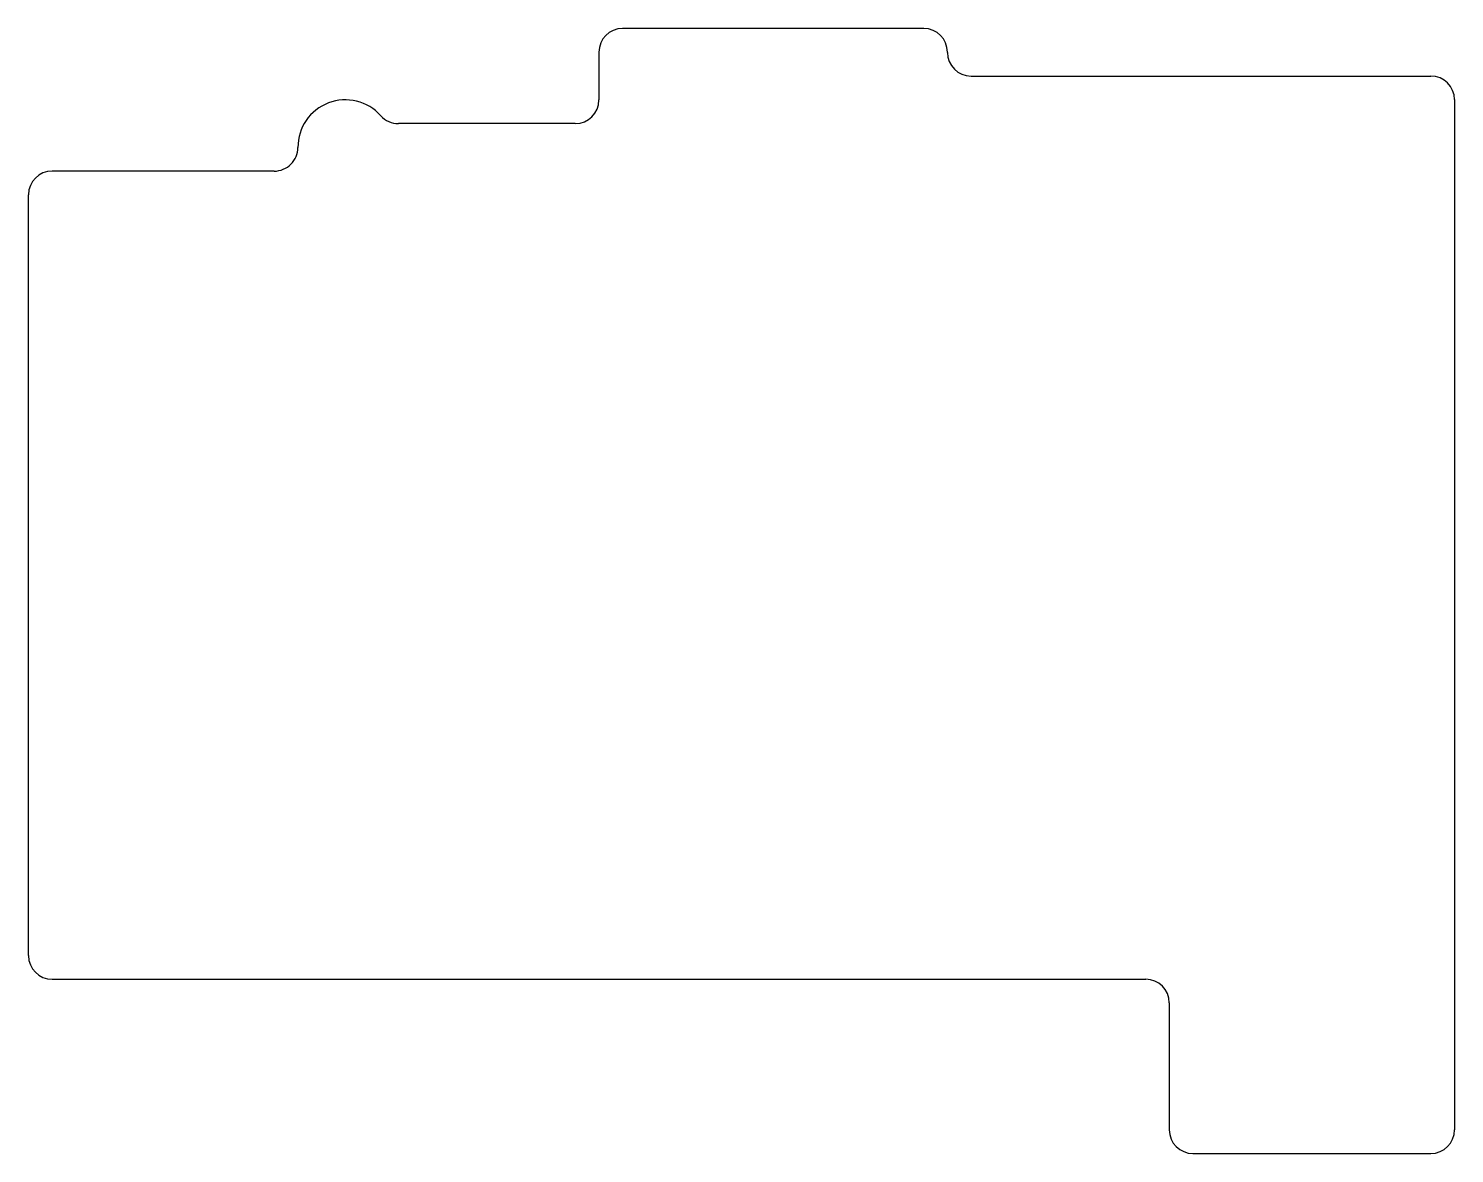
# Model space of a CAD drawing. Header units: millimetres. Extents: x -11 to 79, y -19.5 to 51.5.
import ezdxf

# ---------------------------------------------------------------- set-up
doc = ezdxf.new("R2010")
doc.units = ezdxf.units.MM

msp = doc.modelspace()

# ---------------------------------------------------------------- linework, layer by layer
for p, q in [((45.51, 51.5), (26.49, 51.5)), ((25, 50.01), (25, 46.99)), ((47, 49.99), (47, 50.01)), ((48.49, 48.5), (77.51, 48.5)), ((79, 47.01), (79, -18.01)), ((23.51, 45.5), (12.35, 45.5)), ((4.51, 42.5), (-9.51, 42.5)), ((-11, -7.01), (-11, 41.01)), ((-9.51, -8.5), (59.51, -8.5)), ((61, -9.99), (61, -18.01)), ((62.49, -19.5), (77.51, -19.5))]:
    msp.add_line(p, q)
for centre, radius, start, end in [((26.49, 50.01), 1.49, 90, 180), ((45.51, 50.01), 1.49, 0, 90), ((48.49, 49.99), 1.49, 180, 270), ((77.51, 47.01), 1.49, 0, 90), ((9, 44), 3, 41.75327, 180.12761), ((23.51, 46.99), 1.49, 270, 0), ((12.35, 46.99), 1.49, 221.75327, 270), ((4.51, 43.99), 1.49, 270, 0.12761), ((-9.51, 41.01), 1.49, 90, 180), ((-9.51, -7.01), 1.49, 180, 270), ((59.51, -9.99), 1.49, 0, 90), ((62.49, -18.01), 1.49, 180, 270), ((77.51, -18.01), 1.49, 270, 0)]:
    msp.add_arc(centre, radius, start, end)

doc.saveas('drawing.dxf')
